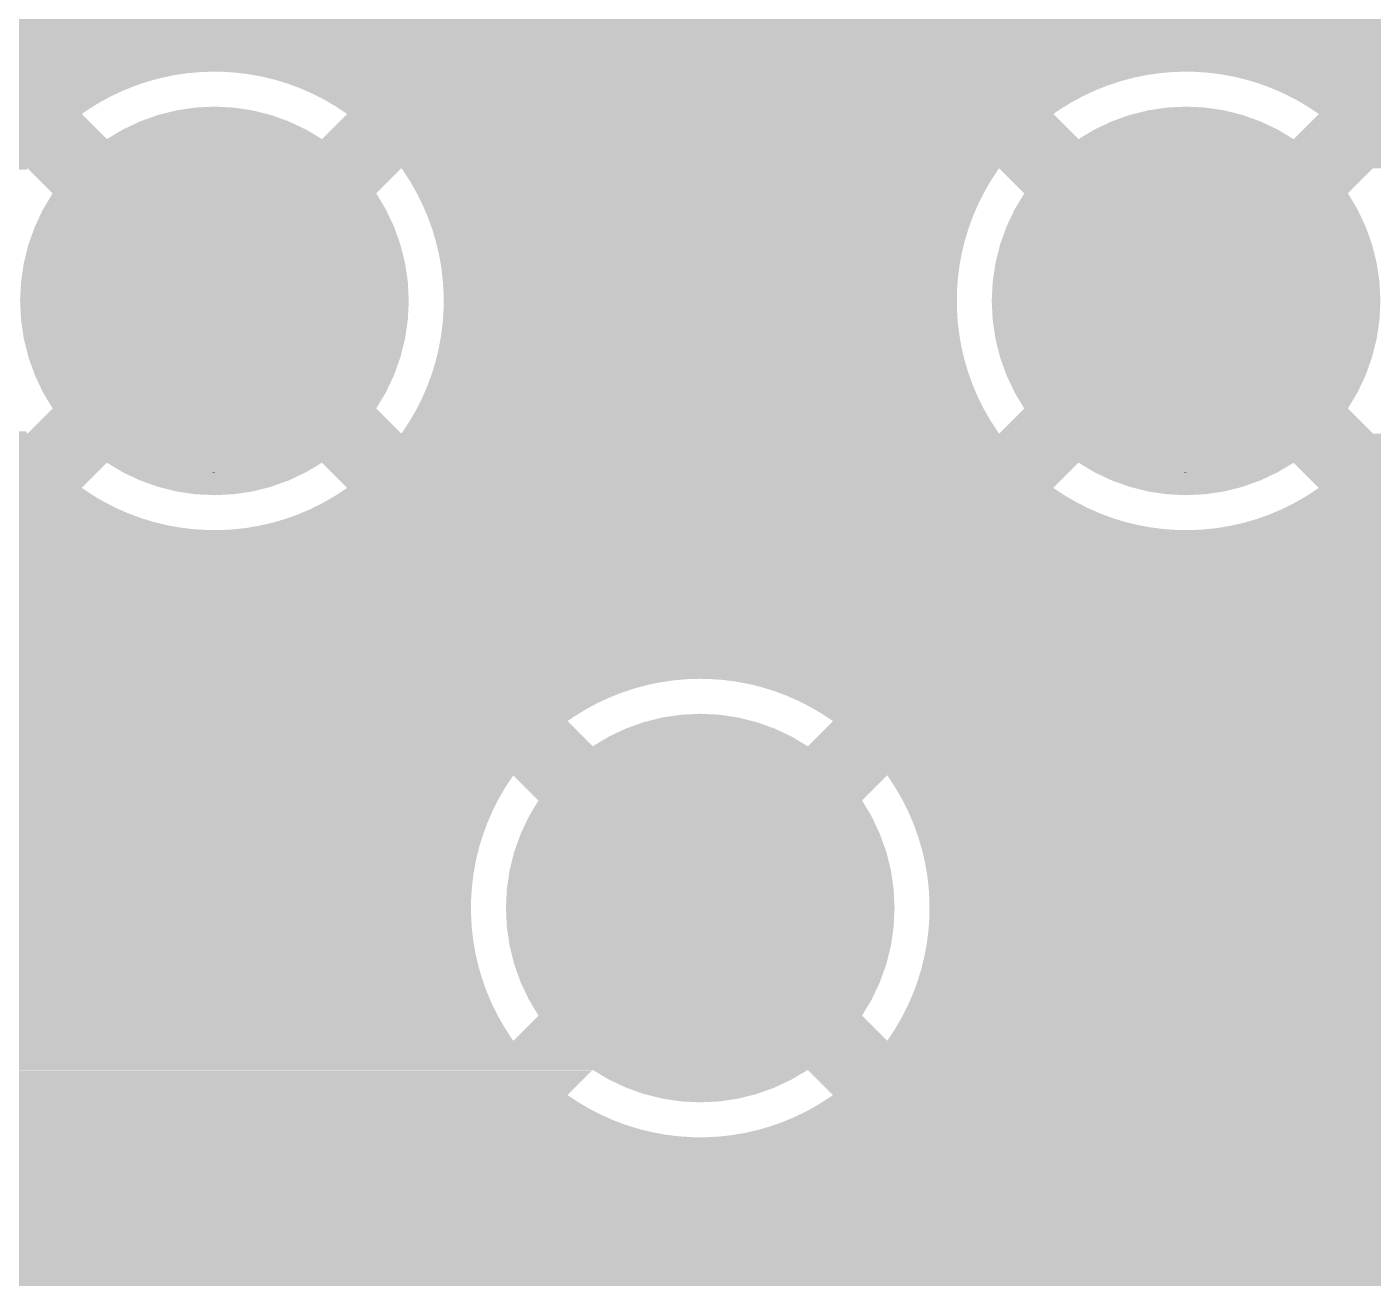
# Model space of a CAD drawing. Extents: x 295 to 953, y 10 to 290.
# Drawn here: x 609.03 to 614.84, y 231.36 to 236.79 of the extents above; entities that cross this region are included whole.
import ezdxf

# ---------------------------------------------------------------- set-up
doc = ezdxf.new("R2010")
doc.units = 0
doc.header["$LTSCALE"] = 5
doc.header["$MEASUREMENT"] = 0
doc.layers.get('0').update_dxf_attribs({"linetype": 'CONTINUOUS', "lineweight": 25})

msp = doc.modelspace()

# ---------------------------------------------------------------- linework, layer by layer
at = {"const_width": 0.8382}
for points in [[(609.4227, 235.6078, 1), (610.2609, 235.6078, 1)], [(613.6137, 235.6078, 1), (614.4519, 235.6078, 1)], [(611.5182, 232.9885, 1), (612.3564, 232.9885, 1)]]:
    msp.add_lwpolyline(points, format="xyb", close=True, dxfattribs=at)
for points in [[(519.7353, 236.5969), (519.7353, 237.7623), (630.273, 236.5969), (630.273, 237.7623)], [(519.7353, 236.5952), (519.7353, 236.5969), (609.7843, 236.5952), (609.8418, 236.5969)], [(519.7353, 236.5902), (519.7353, 236.5952), (609.7269, 236.5902), (609.7843, 236.5952)], [(519.7353, 236.5819), (519.7353, 236.5902), (609.67, 236.5819), (609.7269, 236.5902)], [(519.7353, 236.5702), (519.7353, 236.5819), (609.6136, 236.5702), (609.67, 236.5819)], [(519.7353, 236.5553), (519.7353, 236.5702), (609.558, 236.5553), (609.6136, 236.5702)], [(519.7353, 236.5372), (519.7353, 236.5553), (609.5033, 236.5372), (609.558, 236.5553)], [(609.8764, 236.5963), (609.8418, 236.5969), (614.012, 236.5963), (614.0328, 236.5969)], [(609.8931, 236.5952), (609.8764, 236.5963), (613.9753, 236.5952), (614.012, 236.5963)], [(609.9339, 236.5926), (609.8931, 236.5952), (613.9453, 236.5926), (613.9753, 236.5952)], [(609.9534, 236.5902), (609.9339, 236.5926), (613.9179, 236.5902), (613.9453, 236.5926)], [(609.9911, 236.5856), (609.9534, 236.5902), (613.8864, 236.5856), (613.9179, 236.5902)], [(610.0115, 236.5819), (609.9911, 236.5856), (613.861, 236.5819), (613.8864, 236.5856)], [(610.0477, 236.5752), (610.0115, 236.5819), (613.8289, 236.5752), (613.861, 236.5819)], [(610.0684, 236.5702), (610.0477, 236.5752), (613.8046, 236.5702), (613.8289, 236.5752)], [(610.1037, 236.5616), (610.0684, 236.5702), (613.7726, 236.5616), (613.8046, 236.5702)], [(610.1243, 236.5553), (610.1037, 236.5616), (613.749, 236.5553), (613.7726, 236.5616)], [(610.1587, 236.5448), (610.1243, 236.5553), (613.7172, 236.5448), (613.749, 236.5553)], [(614.0674, 236.5963), (614.0328, 236.5969), (630.273, 236.5963), (630.273, 236.5969)], [(614.1249, 236.5926), (614.0674, 236.5963), (630.273, 236.5926), (630.273, 236.5963)], [(614.1821, 236.5856), (614.1249, 236.5926), (630.273, 236.5856), (630.273, 236.5926)], [(614.2387, 236.5752), (614.1821, 236.5856), (630.273, 236.5752), (630.273, 236.5856)], [(614.2947, 236.5616), (614.2387, 236.5752), (630.273, 236.5616), (630.273, 236.5752)], [(614.3497, 236.5448), (614.2947, 236.5616), (630.273, 236.5448), (630.273, 236.5616)], [(519.7353, 236.5159), (519.7353, 236.5372), (609.4498, 236.5159), (609.5033, 236.5372)], [(519.7353, 236.4915), (519.7353, 236.5159), (609.3976, 236.4915), (609.4498, 236.5159)], [(610.1792, 236.5372), (610.1587, 236.5448), (613.6943, 236.5372), (613.7172, 236.5448)], [(610.2127, 236.5247), (610.1792, 236.5372), (613.6631, 236.5247), (613.6943, 236.5372)], [(610.2329, 236.5159), (610.2127, 236.5247), (613.6408, 236.5159), (613.6631, 236.5247)], [(610.2654, 236.5016), (610.2329, 236.5159), (613.6102, 236.5016), (613.6408, 236.5159)], [(610.2852, 236.4915), (610.2654, 236.5016), (613.5886, 236.4915), (613.6102, 236.5016)], [(614.4037, 236.5247), (614.3497, 236.5448), (630.273, 236.5247), (630.273, 236.5448)], [(614.4564, 236.5016), (614.4037, 236.5247), (630.273, 236.5016), (630.273, 236.5247)], [(614.5077, 236.4754), (614.4564, 236.5016), (630.273, 236.4754), (630.273, 236.5016)], [(519.7353, 236.4642), (519.7353, 236.4915), (609.3469, 236.4642), (609.3976, 236.4915)], [(519.7353, 236.4339), (519.7353, 236.4642), (609.298, 236.4339), (609.3469, 236.4642)], [(610.3167, 236.4754), (610.2852, 236.4915), (613.5588, 236.4754), (613.5886, 236.4915)], [(610.3359, 236.4642), (610.3167, 236.4754), (613.5379, 236.4642), (613.5588, 236.4754)], [(610.3664, 236.4463), (610.3359, 236.4642), (613.509, 236.4463), (613.5379, 236.4642)], [(610.3849, 236.4339), (610.3664, 236.4463), (613.489, 236.4339), (613.509, 236.4463)], [(614.5574, 236.4463), (614.5077, 236.4754), (630.273, 236.4463), (630.273, 236.4754)], [(614.6053, 236.4144), (614.5574, 236.4463), (630.273, 236.4144), (630.273, 236.4463)], [(519.7353, 236.4144), (519.7353, 236.4339), (609.2694, 236.4144), (609.298, 236.4339)], [(519.7353, 236.2362), (519.7353, 236.4144), (609.4476, 236.2362), (609.2694, 236.4144)], [(610.2361, 236.2362), (610.4143, 236.4144), (613.6386, 236.2362), (613.4604, 236.4144)], [(610.4142, 236.4144), (610.3849, 236.4339), (613.4604, 236.4144), (613.489, 236.4339)], [(614.4271, 236.2362), (614.6053, 236.4144), (630.273, 236.2362), (630.273, 236.4144)], [(609.63, 236.3184), (609.6447, 236.323), (610.0549, 236.3184), (610.0375, 236.323)], [(609.6447, 236.323), (609.6785, 236.3311), (610.0375, 236.323), (610.0067, 236.3311)], [(609.6785, 236.3311), (609.6932, 236.3346), (610.0067, 236.3311), (609.9885, 236.3346)], [(609.6932, 236.3346), (609.7281, 236.3405), (609.9885, 236.3346), (609.9578, 236.3405)], [(609.7281, 236.3405), (609.7424, 236.3429), (609.9578, 236.3405), (609.9382, 236.3429)], [(609.7424, 236.3429), (609.7791, 236.3467), (609.9382, 236.3429), (609.9083, 236.3467)], [(609.7791, 236.3467), (609.792, 236.348), (609.9083, 236.3467), (609.885, 236.348)], [(609.792, 236.348), (609.8362, 236.3495), (609.885, 236.348), (609.8585, 236.3495)], [(609.8362, 236.3495), (609.8418, 236.3496), (609.8585, 236.3495), (609.8418, 236.3496)], [(613.821, 236.3184), (613.8357, 236.323), (614.2459, 236.3184), (614.2285, 236.323)], [(613.8357, 236.323), (613.8695, 236.3311), (614.2285, 236.323), (614.1977, 236.3311)], [(613.8695, 236.3311), (613.8842, 236.3346), (614.1977, 236.3311), (614.1795, 236.3346)], [(613.8842, 236.3346), (613.9191, 236.3405), (614.1795, 236.3346), (614.1488, 236.3405)], [(613.9191, 236.3405), (613.9334, 236.3429), (614.1488, 236.3405), (614.1292, 236.3429)], [(613.9334, 236.3429), (613.9701, 236.3467), (614.1292, 236.3429), (614.0993, 236.3467)], [(613.9701, 236.3467), (613.983, 236.348), (614.0993, 236.3467), (614.076, 236.348)], [(613.983, 236.348), (614.0272, 236.3495), (614.076, 236.348), (614.0495, 236.3495)], [(614.0272, 236.3495), (614.0328, 236.3496), (614.0495, 236.3495), (614.0328, 236.3496)], [(609.4618, 236.2449), (609.4915, 236.2613), (610.2211, 236.2449), (610.193, 236.2613)], [(609.4915, 236.2613), (609.5055, 236.269), (610.193, 236.2613), (610.1774, 236.269)], [(609.5055, 236.269), (609.5363, 236.2834), (610.1774, 236.269), (610.1483, 236.2834)], [(609.5363, 236.2834), (609.5506, 236.2901), (610.1483, 236.2834), (610.1321, 236.2901)], [(609.5506, 236.2901), (609.5825, 236.3024), (610.1321, 236.2901), (610.1022, 236.3024)], [(609.5825, 236.3024), (609.5971, 236.3081), (610.1022, 236.3024), (610.0854, 236.3081)], [(609.5971, 236.3081), (609.63, 236.3184), (610.0854, 236.3081), (610.0549, 236.3184)], [(613.6528, 236.2449), (613.6825, 236.2613), (614.4121, 236.2449), (614.384, 236.2613)], [(613.6825, 236.2613), (613.6965, 236.269), (614.384, 236.2613), (614.3684, 236.269)], [(613.6965, 236.269), (613.7273, 236.2834), (614.3684, 236.269), (614.3393, 236.2834)], [(613.7273, 236.2834), (613.7416, 236.2901), (614.3393, 236.2834), (614.3231, 236.2901)], [(613.7416, 236.2901), (613.7735, 236.3024), (614.3231, 236.2901), (614.2932, 236.3024)], [(613.7735, 236.3024), (613.7881, 236.3081), (614.2932, 236.3024), (614.2764, 236.3081)], [(613.7881, 236.3081), (613.821, 236.3184), (614.2764, 236.3081), (614.2459, 236.3184)], [(519.7353, 236.1803), (519.7353, 236.2362), (630.273, 236.1803), (630.273, 236.2362)], [(609.4476, 236.2362), (609.4618, 236.2449), (610.2361, 236.2362), (610.2211, 236.2449)], [(613.6386, 236.2362), (613.6528, 236.2449), (614.4271, 236.2362), (614.4121, 236.2449)], [(519.7353, 236.1736), (519.7353, 236.1803), (609.0308, 236.1736), (609.0353, 236.1803)], [(609.2134, 236.0021), (609.0353, 236.1803), (610.4702, 236.0021), (610.6484, 236.1803)], [(610.6551, 236.1708), (610.6484, 236.1803), (613.2199, 236.1708), (613.2263, 236.1803)], [(610.68, 236.1324), (610.6551, 236.1708), (613.1943, 236.1324), (613.2199, 236.1708)], [(613.4044, 236.0021), (613.2263, 236.1803), (614.6612, 236.0021), (614.8394, 236.1803)], [(610.6865, 236.1225), (610.68, 236.1324), (613.1885, 236.1225), (613.1943, 236.1324)], [(610.7091, 236.0827), (610.6865, 236.1225), (613.1652, 236.0827), (613.1885, 236.1225)], [(610.715, 236.0725), (610.7091, 236.0827), (613.16, 236.0725), (613.1652, 236.0827)], [(610.7353, 236.0314), (610.715, 236.0725), (613.1391, 236.0314), (613.16, 236.0725)], [(610.7405, 236.0209), (610.7353, 236.0314), (613.1344, 236.0209), (613.1391, 236.0314)], [(609.1884, 235.959), (609.1968, 235.9735), (610.4949, 235.959), (610.4873, 235.9735)], [(609.1968, 235.9735), (609.2134, 236.002), (610.4873, 235.9735), (610.4702, 236.002)], [(609.2134, 236.002), (609.2134, 236.0021), (610.4702, 236.002), (610.4702, 236.0021)], [(610.7585, 235.9787), (610.7405, 236.0209), (613.1159, 235.9787), (613.1344, 236.0209)], [(610.7631, 235.9679), (610.7585, 235.9787), (613.1119, 235.9679), (613.1159, 235.9787)], [(613.3794, 235.959), (613.3878, 235.9735), (614.6859, 235.959), (614.6783, 235.9735)], [(613.3878, 235.9735), (613.4044, 236.002), (614.6783, 235.9735), (614.6612, 236.002)], [(613.4044, 236.002), (613.4044, 236.0021), (614.6612, 236.002), (614.6612, 236.0021)], [(609.1536, 235.8836), (609.1663, 235.9143), (610.5305, 235.8836), (610.517, 235.9143)], [(609.1663, 235.9143), (609.1737, 235.9293), (610.517, 235.9143), (610.5104, 235.9293)], [(609.1737, 235.9293), (609.1884, 235.959), (610.5104, 235.9293), (610.4949, 235.959)], [(610.7785, 235.9247), (610.7631, 235.9679), (613.0959, 235.9247), (613.1119, 235.9679)], [(610.7824, 235.9136), (610.7785, 235.9247), (613.0925, 235.9136), (613.0959, 235.9247)], [(610.7953, 235.8696), (610.7824, 235.9136), (613.079, 235.8696), (613.0925, 235.9136)], [(613.3446, 235.8836), (613.3573, 235.9143), (614.7215, 235.8836), (614.708, 235.9143)], [(613.3573, 235.9143), (613.3647, 235.9293), (614.708, 235.9143), (614.7014, 235.9293)], [(613.3647, 235.9293), (613.3794, 235.959), (614.7014, 235.9293), (614.6859, 235.959)], [(609.1366, 235.8367), (609.1472, 235.8682), (610.5474, 235.8367), (610.5361, 235.8682)], [(609.1472, 235.8682), (609.1536, 235.8836), (610.5361, 235.8682), (610.5305, 235.8836)], [(610.7986, 235.8584), (610.7953, 235.8696), (613.0763, 235.8584), (613.079, 235.8696)], [(610.809, 235.8137), (610.7986, 235.8584), (613.0654, 235.8137), (613.0763, 235.8584)], [(613.3276, 235.8367), (613.3382, 235.8682), (614.7384, 235.8367), (614.7271, 235.8682)], [(613.3382, 235.8682), (613.3446, 235.8836), (614.7271, 235.8682), (614.7215, 235.8836)], [(609.1228, 235.7888), (609.1313, 235.8209), (610.5612, 235.7888), (610.552, 235.8209)], [(609.1313, 235.8209), (609.1366, 235.8367), (610.552, 235.8209), (610.5474, 235.8367)], [(610.8116, 235.8023), (610.809, 235.8137), (613.0633, 235.8023), (613.0654, 235.8137)], [(610.8193, 235.7571), (610.8116, 235.8023), (613.0551, 235.7571), (613.0633, 235.8023)], [(613.3138, 235.7888), (613.3223, 235.8209), (614.7522, 235.7888), (614.743, 235.8209)], [(613.3223, 235.8209), (613.3276, 235.8367), (614.743, 235.8209), (614.7384, 235.8367)], [(609.1091, 235.7238), (609.1123, 235.7401), (610.5742, 235.7238), (610.5718, 235.7401)], [(609.1123, 235.7401), (609.1186, 235.7727), (610.5718, 235.7401), (610.5647, 235.7727)], [(609.1186, 235.7727), (609.1228, 235.7888), (610.5647, 235.7727), (610.5612, 235.7888)], [(610.8213, 235.7455), (610.8193, 235.7571), (613.0537, 235.7455), (613.0551, 235.7571)], [(610.8263, 235.6999), (610.8213, 235.7455), (613.0481, 235.6999), (613.0537, 235.7455)], [(613.3001, 235.7238), (613.3033, 235.7401), (614.7652, 235.7238), (614.7628, 235.7401)], [(613.3033, 235.7401), (613.3096, 235.7727), (614.7628, 235.7401), (614.7557, 235.7727)], [(613.3096, 235.7727), (613.3138, 235.7888), (614.7557, 235.7727), (614.7522, 235.7888)], [(609.103, 235.6743), (609.1051, 235.6907), (610.5803, 235.6743), (610.579, 235.6907)], [(609.1051, 235.6907), (609.1091, 235.7238), (610.579, 235.6907), (610.5742, 235.7238)], [(610.8276, 235.6883), (610.8263, 235.6999), (613.0473, 235.6883), (613.0481, 235.6999)], [(610.83, 235.6424), (610.8276, 235.6883), (613.0444, 235.6424), (613.0473, 235.6883)], [(613.294, 235.6743), (613.2961, 235.6907), (614.7713, 235.6743), (614.77, 235.6907)], [(613.2961, 235.6907), (613.3001, 235.7238), (614.77, 235.6907), (614.7652, 235.7238)], [(609.1002, 235.6245), (609.1011, 235.641), (610.5831, 235.6245), (610.5829, 235.641)], [(609.1006, 235.5912), (609.1002, 235.6245), (610.5835, 235.5912), (610.5831, 235.6245)], [(609.1011, 235.641), (609.103, 235.6743), (610.5829, 235.641), (610.5803, 235.6743)], [(610.8306, 235.6308), (610.83, 235.6424), (613.0443, 235.6308), (613.0444, 235.6424)], [(610.8304, 235.5849), (610.8306, 235.6308), (613.044, 235.5849), (613.0443, 235.6308)], [(613.2912, 235.6245), (613.2921, 235.641), (614.7741, 235.6245), (614.7739, 235.641)], [(613.2916, 235.5912), (613.2912, 235.6245), (614.7745, 235.5912), (614.7741, 235.6245)], [(613.2921, 235.641), (613.294, 235.6743), (614.7739, 235.641), (614.7713, 235.6743)], [(609.1008, 235.5746), (609.1006, 235.5912), (610.5825, 235.5746), (610.5835, 235.5912)], [(609.1034, 235.5414), (609.1008, 235.5746), (610.5807, 235.5414), (610.5825, 235.5746)], [(610.8274, 235.5274), (610.8303, 235.5732), (613.047, 235.5274), (613.0446, 235.5732)], [(610.8303, 235.5732), (610.8304, 235.5849), (613.0446, 235.5732), (613.044, 235.5849)], [(613.2918, 235.5746), (613.2916, 235.5912), (614.7735, 235.5746), (614.7745, 235.5912)], [(613.2944, 235.5414), (613.2918, 235.5746), (614.7717, 235.5414), (614.7735, 235.5746)], [(609.1047, 235.5249), (609.1034, 235.5414), (610.5786, 235.5249), (610.5807, 235.5414)], [(609.1095, 235.4919), (609.1047, 235.5249), (610.5745, 235.4919), (610.5786, 235.5249)], [(610.821, 235.4701), (610.8266, 235.5158), (613.0534, 235.4701), (613.0483, 235.5158)], [(610.8266, 235.5158), (610.8274, 235.5274), (613.0483, 235.5158), (613.047, 235.5274)], [(613.2957, 235.5249), (613.2944, 235.5414), (614.7696, 235.5249), (614.7717, 235.5414)], [(613.3005, 235.4919), (613.2957, 235.5249), (614.7655, 235.4919), (614.7696, 235.5249)], [(609.1119, 235.4756), (609.1095, 235.4919), (610.5714, 235.4756), (610.5745, 235.4919)], [(609.119, 235.4429), (609.1119, 235.4756), (610.5651, 235.4429), (610.5714, 235.4756)], [(610.8113, 235.4134), (610.8196, 235.4586), (613.0631, 235.4134), (613.0554, 235.4586)], [(610.8196, 235.4586), (610.821, 235.4701), (613.0554, 235.4586), (613.0534, 235.4701)], [(613.3029, 235.4756), (613.3005, 235.4919), (614.7624, 235.4756), (614.7655, 235.4919)], [(613.31, 235.4429), (613.3029, 235.4756), (614.7561, 235.4429), (614.7624, 235.4756)], [(609.1224, 235.4268), (609.119, 235.4429), (610.5608, 235.4268), (610.5651, 235.4429)], [(609.1317, 235.3947), (609.1224, 235.4268), (610.5524, 235.3947), (610.5608, 235.4268)], [(609.1362, 235.3789), (609.1317, 235.3947), (610.547, 235.3789), (610.5524, 235.3947)], [(610.7984, 235.3573), (610.8092, 235.402), (613.076, 235.3573), (613.0657, 235.402)], [(610.8092, 235.402), (610.8113, 235.4134), (613.0657, 235.402), (613.0631, 235.4134)], [(613.3134, 235.4268), (613.31, 235.4429), (614.7518, 235.4268), (614.7561, 235.4429)], [(613.3227, 235.3947), (613.3134, 235.4268), (614.7434, 235.3947), (614.7518, 235.4268)], [(613.3272, 235.3789), (613.3227, 235.3947), (614.738, 235.3789), (614.7434, 235.3947)], [(609.1476, 235.3475), (609.1362, 235.3789), (610.5364, 235.3475), (610.547, 235.3789)], [(609.1532, 235.332), (609.1476, 235.3475), (610.5301, 235.332), (610.5364, 235.3475)], [(609.1667, 235.3014), (609.1532, 235.332), (610.5174, 235.3014), (610.5301, 235.332)], [(610.7822, 235.302), (610.7956, 235.346), (613.0922, 235.302), (613.0793, 235.346)], [(610.7956, 235.346), (610.7984, 235.3573), (613.0793, 235.346), (613.076, 235.3573)], [(613.3386, 235.3475), (613.3272, 235.3789), (614.7274, 235.3475), (614.738, 235.3789)], [(613.3442, 235.332), (613.3386, 235.3475), (614.7211, 235.332), (614.7274, 235.3475)], [(613.3577, 235.3014), (613.3442, 235.332), (614.7084, 235.3014), (614.7211, 235.332)], [(609.1733, 235.2864), (609.1667, 235.3014), (610.51, 235.2864), (610.5174, 235.3014)], [(609.1888, 235.2567), (609.1733, 235.2864), (610.4953, 235.2567), (610.51, 235.2864)], [(610.7628, 235.2478), (610.7788, 235.291), (613.1116, 235.2478), (613.0962, 235.291)], [(610.7788, 235.291), (610.7822, 235.302), (613.0962, 235.291), (613.0922, 235.302)], [(613.3643, 235.2864), (613.3577, 235.3014), (614.701, 235.2864), (614.7084, 235.3014)], [(613.3798, 235.2567), (613.3643, 235.2864), (614.6863, 235.2567), (614.701, 235.2864)], [(609.1964, 235.2422), (609.1888, 235.2567), (610.4869, 235.2422), (610.4953, 235.2567)], [(609.2134, 235.2136), (609.1964, 235.2422), (610.4702, 235.2136), (610.4869, 235.2422)], [(610.7402, 235.1948), (610.7588, 235.237), (613.1341, 235.1948), (613.1162, 235.237)], [(610.7588, 235.237), (610.7628, 235.2478), (613.1162, 235.237), (613.1116, 235.2478)], [(613.3874, 235.2422), (613.3798, 235.2567), (614.6779, 235.2422), (614.6863, 235.2567)], [(613.4044, 235.2136), (613.3874, 235.2422), (614.6612, 235.2136), (614.6779, 235.2422)], [(609.0353, 235.0354), (609.2134, 235.2135), (610.6484, 235.0354), (610.4703, 235.2135)], [(609.2134, 235.2135), (609.2135, 235.2136), (610.4702, 235.2135), (610.4702, 235.2136)], [(609.2134, 235.2135), (609.2134, 235.2135), (610.4703, 235.2135), (610.4702, 235.2135)], [(610.7147, 235.1432), (610.7356, 235.1843), (613.1597, 235.1432), (613.1394, 235.1843)], [(610.7356, 235.1843), (610.7402, 235.1948), (613.1394, 235.1843), (613.1341, 235.1948)], [(613.2263, 235.0354), (613.4044, 235.2135), (614.8394, 235.0354), (614.6613, 235.2135)], [(613.4044, 235.2135), (613.4045, 235.2136), (614.6612, 235.2135), (614.6612, 235.2136)], [(613.4044, 235.2135), (613.4044, 235.2135), (614.6613, 235.2135), (614.6612, 235.2135)], [(610.6861, 235.0932), (610.7094, 235.133), (613.1882, 235.0932), (613.1655, 235.133)], [(610.7094, 235.133), (610.7147, 235.1432), (613.1655, 235.133), (613.1597, 235.1432)], [(603.8094, 235.0354), (603.8044, 235.0449), (609.0353, 235.0354), (609.0286, 235.0449)], [(610.6484, 235.0354), (610.6548, 235.0449), (613.2263, 235.0354), (613.2196, 235.0449)], [(610.6548, 235.0449), (610.6803, 235.0833), (613.2196, 235.0449), (613.1946, 235.0833)], [(610.6803, 235.0833), (610.6861, 235.0932), (613.1946, 235.0833), (613.1882, 235.0932)], [(603.8384, 234.9795), (603.8094, 235.0354), (630.273, 234.9795), (630.273, 235.0354)], [(603.8788, 234.9017), (603.8384, 234.9795), (609.3699, 234.9017), (609.4476, 234.9795)], [(609.4625, 234.9708), (609.4476, 234.9795), (610.2219, 234.9708), (610.2361, 234.9795)], [(609.4907, 234.9544), (609.4625, 234.9708), (610.1922, 234.9544), (610.2219, 234.9708)], [(609.5063, 234.9467), (609.4907, 234.9544), (610.1782, 234.9467), (610.1922, 234.9544)], [(609.5354, 234.9323), (609.5063, 234.9467), (610.1474, 234.9323), (610.1782, 234.9467)], [(609.5516, 234.9256), (609.5354, 234.9323), (610.133, 234.9256), (610.1474, 234.9323)], [(609.5815, 234.9132), (609.5516, 234.9256), (610.1012, 234.9132), (610.133, 234.9256)], [(610.4143, 234.8013), (610.2361, 234.9795), (613.4604, 234.8013), (613.6386, 234.9795)], [(613.6535, 234.9708), (613.6386, 234.9795), (614.4129, 234.9708), (614.4271, 234.9795)], [(613.6817, 234.9544), (613.6535, 234.9708), (614.3832, 234.9544), (614.4129, 234.9708)], [(613.6973, 234.9467), (613.6817, 234.9544), (614.3692, 234.9467), (614.3832, 234.9544)], [(613.7264, 234.9323), (613.6973, 234.9467), (614.3384, 234.9323), (614.3692, 234.9467)], [(613.7426, 234.9256), (613.7264, 234.9323), (614.324, 234.9256), (614.3384, 234.9323)], [(613.7725, 234.9132), (613.7426, 234.9256), (614.2922, 234.9132), (614.324, 234.9256)], [(614.6053, 234.8012), (614.4271, 234.9795), (630.273, 234.8012), (630.273, 234.9795)], [(603.9085, 234.8013), (603.8788, 234.9017), (609.2694, 234.8013), (609.3699, 234.9017)], [(609.5983, 234.9076), (609.5815, 234.9132), (610.0865, 234.9076), (610.1012, 234.9132)], [(609.6287, 234.8973), (609.5983, 234.9076), (610.0537, 234.8973), (610.0865, 234.9076)], [(609.6462, 234.8927), (609.6287, 234.8973), (610.0389, 234.8927), (610.0537, 234.8973)], [(609.6769, 234.8846), (609.6462, 234.8927), (610.0051, 234.8846), (610.0389, 234.8927)], [(609.6952, 234.8811), (609.6769, 234.8846), (609.9905, 234.8811), (610.0051, 234.8846)], [(609.7259, 234.8751), (609.6952, 234.8811), (609.9556, 234.8751), (609.9905, 234.8811)], [(609.7454, 234.8727), (609.7259, 234.8751), (609.9413, 234.8727), (609.9556, 234.8751)], [(609.7754, 234.869), (609.7454, 234.8727), (609.9046, 234.869), (609.9413, 234.8727)], [(609.7987, 234.8677), (609.7754, 234.869), (609.8917, 234.8677), (609.9046, 234.869)], [(609.8252, 234.8662), (609.7987, 234.8677), (609.8475, 234.8662), (609.8917, 234.8677)], [(613.7893, 234.9076), (613.7725, 234.9132), (614.2775, 234.9076), (614.2922, 234.9132)], [(613.8197, 234.8973), (613.7893, 234.9076), (614.2447, 234.8973), (614.2775, 234.9076)], [(613.8372, 234.8927), (613.8197, 234.8973), (614.2299, 234.8927), (614.2447, 234.8973)], [(613.8679, 234.8846), (613.8372, 234.8927), (614.1961, 234.8846), (614.2299, 234.8927)], [(613.8862, 234.8811), (613.8679, 234.8846), (614.1815, 234.8811), (614.1961, 234.8846)], [(613.9169, 234.8751), (613.8862, 234.8811), (614.1466, 234.8751), (614.1815, 234.8811)], [(613.9364, 234.8727), (613.9169, 234.8751), (614.1323, 234.8727), (614.1466, 234.8751)], [(613.9664, 234.869), (613.9364, 234.8727), (614.0956, 234.869), (614.1323, 234.8727)], [(613.9897, 234.8677), (613.9664, 234.869), (614.0827, 234.8677), (614.0956, 234.869)], [(614.0162, 234.8662), (613.9897, 234.8677), (614.0385, 234.8662), (614.0827, 234.8677)], [(609.8418, 234.866), (609.8252, 234.8662), (609.8418, 234.866), (609.8475, 234.8662)], [(614.0328, 234.866), (614.0162, 234.8662), (614.0328, 234.866), (614.0385, 234.8662)], [(603.918, 234.7693), (603.9085, 234.8013), (609.3173, 234.7693), (609.2694, 234.8013)], [(603.9266, 234.7402), (603.918, 234.7693), (609.367, 234.7402), (609.3173, 234.7693)], [(610.3162, 234.7402), (610.3565, 234.7632), (613.558, 234.7402), (613.5187, 234.7632)], [(610.3565, 234.7632), (610.3659, 234.7693), (613.5187, 234.7632), (613.5083, 234.7693)], [(610.3659, 234.7693), (610.4048, 234.7946), (613.5083, 234.7693), (613.4704, 234.7946)], [(610.4048, 234.7946), (610.4143, 234.8012), (613.4704, 234.7946), (613.4604, 234.8012)], [(610.4143, 234.8012), (610.4143, 234.8013), (613.4604, 234.8012), (613.4604, 234.8013)], [(614.4975, 234.7347), (614.5475, 234.7632), (630.273, 234.7347), (630.273, 234.7632)], [(614.5475, 234.7632), (614.5958, 234.7946), (630.273, 234.7632), (630.273, 234.7946)], [(614.5958, 234.7946), (614.6053, 234.8012), (630.273, 234.7946), (630.273, 234.8012)], [(603.9284, 234.7341), (603.9266, 234.7402), (609.379, 234.7341), (609.367, 234.7402)], [(603.9303, 234.7141), (603.9284, 234.7341), (609.4183, 234.7141), (609.379, 234.7341)], [(603.9325, 234.6909), (603.9303, 234.7141), (609.471, 234.6909), (609.4183, 234.7141)], [(610.212, 234.6909), (610.2549, 234.7091), (613.662, 234.6909), (613.6205, 234.7091)], [(610.2549, 234.7091), (610.2648, 234.7141), (613.6205, 234.7091), (613.6093, 234.7141)], [(610.2648, 234.7141), (610.3065, 234.7347), (613.6093, 234.7141), (613.5688, 234.7347)], [(610.3065, 234.7347), (610.3162, 234.7402), (613.5688, 234.7347), (613.558, 234.7402)], [(614.3929, 234.6866), (614.4459, 234.7091), (630.273, 234.6866), (630.273, 234.7091)], [(614.4459, 234.7091), (614.4975, 234.7347), (630.273, 234.7091), (630.273, 234.7347)], [(603.9345, 234.6709), (603.9325, 234.6909), (609.525, 234.6709), (609.471, 234.6909)], [(603.9361, 234.654), (603.9345, 234.6709), (609.58, 234.654), (609.525, 234.6709)], [(603.9374, 234.6404), (603.9361, 234.654), (609.636, 234.6404), (609.58, 234.654)], [(603.9384, 234.6301), (603.9374, 234.6404), (609.6926, 234.6301), (609.636, 234.6404)], [(609.9894, 234.6301), (610.0363, 234.6381), (613.8836, 234.6301), (613.8399, 234.6381)], [(610.0363, 234.6381), (610.0465, 234.6404), (613.8399, 234.6381), (613.827, 234.6404)], [(610.0465, 234.6404), (610.0924, 234.651), (613.827, 234.6404), (613.7834, 234.651)], [(610.0924, 234.651), (610.1027, 234.654), (613.7834, 234.651), (613.771, 234.654)], [(610.1027, 234.654), (610.1476, 234.6672), (613.771, 234.654), (613.728, 234.6672)], [(610.1476, 234.6672), (610.1579, 234.6709), (613.728, 234.6672), (613.716, 234.6709)], [(610.1579, 234.6709), (610.2019, 234.6866), (613.716, 234.6709), (613.6736, 234.6866)], [(610.2019, 234.6866), (610.212, 234.6909), (613.6736, 234.6866), (613.662, 234.6909)], [(614.1705, 234.6284), (614.2273, 234.6381), (630.273, 234.6284), (630.273, 234.6381)], [(614.2273, 234.6381), (614.2834, 234.651), (630.273, 234.6381), (630.273, 234.651)], [(614.2834, 234.651), (614.3386, 234.6672), (630.273, 234.651), (630.273, 234.6672)], [(614.3386, 234.6672), (614.3929, 234.6866), (630.273, 234.6672), (630.273, 234.6866)], [(603.939, 234.6231), (603.9384, 234.6301), (609.7498, 234.6231), (609.6926, 234.6301)], [(603.9394, 234.6194), (603.939, 234.6231), (609.8072, 234.6194), (609.7498, 234.6231)], [(603.9394, 234.619), (603.9394, 234.6194), (609.8648, 234.619), (609.8072, 234.6194)], [(603.9451, 234.5601), (603.9394, 234.619), (630.273, 234.5601), (630.273, 234.619)], [(609.8648, 234.619), (609.8712, 234.6194), (614.0558, 234.619), (613.9982, 234.6194)], [(609.8712, 234.6194), (609.9223, 234.622), (613.9982, 234.6194), (613.9566, 234.622)], [(609.9223, 234.622), (609.9315, 234.6231), (613.9566, 234.622), (613.9408, 234.6231)], [(609.9315, 234.6231), (609.9795, 234.6284), (613.9408, 234.6231), (613.8974, 234.6284)], [(609.9795, 234.6284), (609.9894, 234.6301), (613.8974, 234.6284), (613.8836, 234.6301)], [(614.0558, 234.619), (614.1133, 234.622), (630.273, 234.619), (630.273, 234.622)], [(614.1133, 234.622), (614.1705, 234.6284), (630.273, 234.622), (630.273, 234.6284)], [(603.9212, 234.3524), (603.9445, 234.5257), (630.273, 234.3524), (630.273, 234.5257)], [(603.9445, 234.5257), (603.9451, 234.5601), (630.273, 234.5257), (630.273, 234.5601)], [(603.8653, 234.1867), (603.9212, 234.3524), (630.273, 234.1867), (630.273, 234.3524)], [(603.779, 234.0347), (603.8653, 234.1867), (630.273, 234.0347), (630.273, 234.1867)], [(603.7299, 233.9775), (603.779, 234.0347), (630.273, 233.9775), (630.273, 234.0347)], [(603.6943, 233.9359), (603.7071, 233.9508), (611.6535, 233.9359), (611.7091, 233.9508)], [(603.7071, 233.9508), (603.717, 233.9625), (611.7091, 233.9508), (611.7655, 233.9625)], [(603.717, 233.9625), (603.7242, 233.9708), (611.7655, 233.9625), (611.8224, 233.9708)], [(603.7242, 233.9708), (603.7285, 233.9759), (611.8224, 233.9708), (611.8798, 233.9759)], [(603.7285, 233.9759), (603.7299, 233.9775), (611.8798, 233.9759), (611.9373, 233.9775)], [(611.9719, 233.9769), (611.9373, 233.9775), (630.273, 233.9769), (630.273, 233.9775)], [(612.0294, 233.9732), (611.9719, 233.9769), (630.273, 233.9732), (630.273, 233.9769)], [(612.0866, 233.9662), (612.0294, 233.9732), (630.273, 233.9662), (630.273, 233.9732)], [(612.1432, 233.9559), (612.0866, 233.9662), (630.273, 233.9559), (630.273, 233.9662)], [(612.1992, 233.9423), (612.1432, 233.9559), (630.273, 233.9423), (630.273, 233.9559)], [(612.2542, 233.9254), (612.1992, 233.9423), (630.273, 233.9254), (630.273, 233.9423)], [(603.6276, 233.8722), (603.6583, 233.8965), (611.4931, 233.8722), (611.5453, 233.8965)], [(603.6583, 233.8965), (603.6652, 233.902), (611.5453, 233.8965), (611.559, 233.902)], [(603.6652, 233.902), (603.6788, 233.9178), (611.559, 233.902), (611.5988, 233.9178)], [(603.6788, 233.9178), (603.6943, 233.9359), (611.5988, 233.9178), (611.6535, 233.9359)], [(612.3082, 233.9054), (612.2542, 233.9254), (630.273, 233.9054), (630.273, 233.9254)], [(612.3609, 233.8822), (612.3082, 233.9054), (630.273, 233.8822), (630.273, 233.9054)], [(612.4122, 233.8561), (612.3609, 233.8822), (630.273, 233.8561), (630.273, 233.8822)], [(603.555, 233.8146), (603.5932, 233.8448), (611.3935, 233.8146), (611.4424, 233.8448)], [(603.5932, 233.8448), (603.6276, 233.8722), (611.4424, 233.8448), (611.4931, 233.8722)], [(612.4619, 233.827), (612.4122, 233.8561), (630.273, 233.827), (630.273, 233.8561)], [(612.5098, 233.795), (612.4619, 233.827), (630.273, 233.795), (630.273, 233.827)], [(603.3731, 233.7127), (603.5283, 233.7933), (611.4472, 233.7127), (611.3666, 233.7933)], [(603.5283, 233.7933), (603.5304, 233.795), (611.3666, 233.7933), (611.3649, 233.795)], [(603.5304, 233.795), (603.555, 233.8146), (611.3649, 233.795), (611.3935, 233.8146)], [(612.3316, 233.6168), (612.5098, 233.795), (630.273, 233.6168), (630.273, 233.795)], [(603.2055, 233.6632), (603.3731, 233.7127), (611.4967, 233.6632), (611.4472, 233.7127)], [(611.7402, 233.7036), (611.774, 233.7117), (612.133, 233.7036), (612.1022, 233.7117)], [(611.774, 233.7117), (611.7887, 233.7152), (612.1022, 233.7117), (612.084, 233.7152)], [(611.7887, 233.7152), (611.8236, 233.7211), (612.084, 233.7152), (612.0533, 233.7211)], [(611.8236, 233.7211), (611.8379, 233.7236), (612.0533, 233.7211), (612.0337, 233.7236)], [(611.8379, 233.7236), (611.8746, 233.7273), (612.0337, 233.7236), (612.0038, 233.7273)], [(611.8746, 233.7273), (611.8875, 233.7286), (612.0038, 233.7273), (611.9805, 233.7286)], [(611.8875, 233.7286), (611.9317, 233.7301), (611.9805, 233.7286), (611.954, 233.7301)], [(611.9317, 233.7301), (611.9373, 233.7303), (611.954, 233.7301), (611.9373, 233.7303)], [(603.0315, 233.6464), (603.2055, 233.6632), (611.5135, 233.6464), (611.4967, 233.6632)], [(611.587, 233.6419), (611.601, 233.6496), (612.2885, 233.6419), (612.2729, 233.6496)], [(611.601, 233.6496), (611.6318, 233.664), (612.2729, 233.6496), (612.2438, 233.664)], [(611.6318, 233.664), (611.6461, 233.6707), (612.2438, 233.664), (612.2276, 233.6707)], [(611.6461, 233.6707), (611.678, 233.6831), (612.2276, 233.6707), (612.1977, 233.6831)], [(611.678, 233.6831), (611.6926, 233.6887), (612.1977, 233.6831), (612.1809, 233.6887)], [(611.6926, 233.6887), (611.7255, 233.699), (612.1809, 233.6887), (612.1504, 233.699)], [(611.7255, 233.699), (611.7402, 233.7036), (612.1504, 233.699), (612.133, 233.7036)], [(507.5731, 233.6318), (507.5731, 233.6464), (611.5281, 233.6318), (611.5135, 233.6464)], [(529.4699, 233.6289), (529.404, 233.6318), (611.531, 233.6289), (611.5281, 233.6318)], [(529.5311, 233.6168), (529.4699, 233.6289), (611.5431, 233.6168), (611.531, 233.6289)], [(529.625, 233.5984), (529.5311, 233.6168), (630.273, 233.5984), (630.273, 233.6168)], [(529.7122, 233.5609), (529.625, 233.5984), (630.273, 233.5609), (630.273, 233.5984)], [(611.5431, 233.6168), (611.5573, 233.6255), (612.3316, 233.6168), (612.3166, 233.6255)], [(611.5573, 233.6255), (611.587, 233.6419), (612.3166, 233.6255), (612.2885, 233.6419)], [(529.7703, 233.5359), (529.7122, 233.5609), (611.1141, 233.5359), (611.1308, 233.5609)], [(529.8026, 233.513), (529.7703, 233.5359), (611.0988, 233.513), (611.1141, 233.5359)], [(611.3089, 233.3828), (611.1308, 233.5609), (612.5657, 233.3828), (612.7439, 233.5609)], [(612.7506, 233.5514), (612.7439, 233.5609), (630.273, 233.5514), (630.273, 233.5609)], [(612.782, 233.5031), (612.7506, 233.5514), (630.273, 233.5031), (630.273, 233.5514)], [(529.8725, 233.4633), (529.8026, 233.513), (611.0697, 233.4633), (611.0988, 233.513)], [(612.8105, 233.4531), (612.782, 233.5031), (630.273, 233.4531), (630.273, 233.5031)], [(529.8993, 233.4443), (529.8725, 233.4633), (611.06, 233.4443), (611.0697, 233.4633)], [(529.9288, 233.412), (529.8993, 233.4443), (611.0436, 233.412), (611.06, 233.4443)], [(612.836, 233.4015), (612.8105, 233.4531), (630.273, 233.4015), (630.273, 233.4531)], [(529.9771, 233.3593), (529.9288, 233.412), (611.0204, 233.3593), (611.0436, 233.412)], [(530.0061, 233.3277), (529.9771, 233.3593), (611.0087, 233.3277), (611.0204, 233.3593)], [(611.2923, 233.3541), (611.3089, 233.3827), (612.5828, 233.3541), (612.5657, 233.3827)], [(611.3089, 233.3827), (611.3089, 233.3828), (612.5657, 233.3827), (612.5657, 233.3828)], [(612.8586, 233.3485), (612.836, 233.4015), (630.273, 233.3485), (630.273, 233.4015)], [(530.0191, 233.3053), (530.0061, 233.3277), (611.0004, 233.3053), (611.0087, 233.3277)], [(530.0514, 233.2503), (530.0191, 233.3053), (610.9835, 233.2503), (611.0004, 233.3053)], [(611.2618, 233.2949), (611.2692, 233.3099), (612.6125, 233.2949), (612.6059, 233.3099)], [(611.2692, 233.3099), (611.2839, 233.3396), (612.6059, 233.3099), (612.5904, 233.3396)], [(611.2839, 233.3396), (611.2923, 233.3541), (612.5904, 233.3396), (612.5828, 233.3541)], [(612.8779, 233.2943), (612.8586, 233.3485), (630.273, 233.2943), (630.273, 233.3485)], [(530.0841, 233.1943), (530.0514, 233.2503), (610.9699, 233.1943), (610.9835, 233.2503)], [(611.2321, 233.2174), (611.2427, 233.2488), (612.6429, 233.2174), (612.6316, 233.2488)], [(611.2427, 233.2488), (611.2491, 233.2643), (612.6316, 233.2488), (612.626, 233.2643)], [(611.2491, 233.2643), (611.2618, 233.2949), (612.626, 233.2643), (612.6125, 233.2949)], [(612.8941, 233.239), (612.8779, 233.2943), (630.273, 233.239), (630.273, 233.2943)], [(530.0859, 233.1912), (530.0841, 233.1943), (610.9694, 233.1912), (610.9699, 233.1943)], [(530.1035, 233.1377), (530.0859, 233.1912), (610.9596, 233.1377), (610.9694, 233.1912)], [(611.2183, 233.1694), (611.2268, 233.2016), (612.6567, 233.1694), (612.6475, 233.2016)], [(611.2268, 233.2016), (611.2321, 233.2174), (612.6475, 233.2016), (612.6429, 233.2174)], [(612.9071, 233.1829), (612.8941, 233.239), (630.273, 233.1829), (630.273, 233.239)], [(530.1223, 233.0805), (530.1035, 233.1377), (610.9526, 233.0805), (610.9596, 233.1377)], [(611.2078, 233.1207), (611.2141, 233.1534), (612.6673, 233.1207), (612.6602, 233.1534)], [(611.2141, 233.1534), (611.2183, 233.1694), (612.6602, 233.1534), (612.6567, 233.1694)], [(612.9168, 233.1262), (612.9071, 233.1829), (630.273, 233.1262), (630.273, 233.1829)], [(612.9231, 233.0689), (612.9168, 233.1262), (630.273, 233.0689), (630.273, 233.1262)], [(530.1353, 233.0409), (530.1223, 233.0805), (610.95, 233.0409), (610.9526, 233.0805)], [(611.1985, 233.0549), (611.2006, 233.0714), (612.6758, 233.0549), (612.6745, 233.0714)], [(611.2006, 233.0714), (611.2046, 233.1044), (612.6745, 233.0714), (612.6697, 233.1044)], [(611.2046, 233.1044), (611.2078, 233.1207), (612.6697, 233.1044), (612.6673, 233.1207)], [(612.9261, 233.0114), (612.9231, 233.0689), (630.273, 233.0114), (630.273, 233.0689)], [(530.1373, 233.0231), (530.1353, 233.0409), (610.9489, 233.0231), (610.95, 233.0409)], [(530.1434, 232.9655), (530.1373, 233.0231), (610.9485, 232.9655), (610.9489, 233.0231)], [(611.1957, 233.0051), (611.1966, 233.0217), (612.6786, 233.0051), (612.6784, 233.0217)], [(611.1966, 233.0217), (611.1985, 233.0549), (612.6784, 233.0217), (612.6758, 233.0549)], [(612.9258, 232.9539), (612.9261, 233.0114), (630.273, 232.9539), (630.273, 233.0114)], [(530.1495, 232.908), (530.1434, 232.9655), (610.9515, 232.908), (610.9485, 232.9655)], [(611.1961, 232.9718), (611.1957, 233.0051), (612.679, 232.9718), (612.6786, 233.0051)], [(611.1963, 232.9553), (611.1961, 232.9718), (612.678, 232.9553), (612.679, 232.9718)], [(611.1989, 232.922), (611.1963, 232.9553), (612.6762, 232.922), (612.678, 232.9553)], [(612.9221, 232.8964), (612.9258, 232.9539), (630.273, 232.8964), (630.273, 232.9539)], [(530.1521, 232.8837), (530.1495, 232.908), (610.9542, 232.8837), (610.9515, 232.908)], [(611.2002, 232.9056), (611.1989, 232.922), (612.6741, 232.9056), (612.6762, 232.922)], [(611.205, 232.8725), (611.2002, 232.9056), (612.67, 232.8725), (612.6741, 232.9056)], [(612.9151, 232.8392), (612.9221, 232.8964), (630.273, 232.8392), (630.273, 232.8964)], [(530.1492, 232.8178), (530.1506, 232.8508), (610.9635, 232.8178), (610.9579, 232.8508)], [(530.1506, 232.8508), (530.1521, 232.8837), (610.9579, 232.8508), (610.9542, 232.8837)], [(611.2074, 232.8562), (611.205, 232.8725), (612.6669, 232.8562), (612.67, 232.8725)], [(611.2145, 232.8236), (611.2074, 232.8562), (612.6606, 232.8236), (612.6669, 232.8562)], [(612.9047, 232.7826), (612.9151, 232.8392), (630.273, 232.7826), (630.273, 232.8392)], [(530.1335, 232.7379), (530.1445, 232.794), (610.9805, 232.7379), (610.9676, 232.794)], [(530.1445, 232.794), (530.1492, 232.8178), (610.9676, 232.794), (610.9635, 232.8178)], [(611.2179, 232.8075), (611.2145, 232.8236), (612.6563, 232.8075), (612.6606, 232.8236)], [(611.2272, 232.7754), (611.2179, 232.8075), (612.6479, 232.7754), (612.6563, 232.8075)], [(612.8911, 232.7266), (612.9047, 232.7826), (630.273, 232.7266), (630.273, 232.7826)], [(530.1226, 232.6826), (530.1335, 232.7379), (610.9967, 232.6826), (610.9805, 232.7379)], [(611.2317, 232.7596), (611.2272, 232.7754), (612.6425, 232.7596), (612.6479, 232.7754)], [(611.2431, 232.7281), (611.2317, 232.7596), (612.6319, 232.7281), (612.6425, 232.7596)], [(611.2487, 232.7127), (611.2431, 232.7281), (612.6256, 232.7127), (612.6319, 232.7281)], [(612.8743, 232.6716), (612.8911, 232.7266), (630.273, 232.6716), (630.273, 232.7266)], [(530.104, 232.6284), (530.1187, 232.6626), (611.0161, 232.6284), (611.0039, 232.6626)], [(530.1187, 232.6626), (530.1226, 232.6826), (611.0039, 232.6626), (610.9967, 232.6826)], [(611.2622, 232.682), (611.2487, 232.7127), (612.6129, 232.682), (612.6256, 232.7127)], [(611.2688, 232.667), (611.2622, 232.682), (612.6055, 232.667), (612.6129, 232.682)], [(611.2843, 232.6373), (611.2688, 232.667), (612.5908, 232.6373), (612.6055, 232.667)], [(612.8543, 232.6176), (612.8743, 232.6716), (630.273, 232.6176), (630.273, 232.6716)], [(530.0812, 232.5754), (530.104, 232.6284), (611.0386, 232.5754), (611.0161, 232.6284)], [(611.2919, 232.6228), (611.2843, 232.6373), (612.5824, 232.6228), (612.5908, 232.6373)], [(611.3089, 232.5942), (611.2919, 232.6228), (612.5657, 232.5942), (612.5824, 232.6228)], [(612.8311, 232.5649), (612.8543, 232.6176), (630.273, 232.5649), (630.273, 232.6176)], [(530.059, 232.5238), (530.0812, 232.5754), (611.0642, 232.5238), (611.0386, 232.5754)], [(611.1308, 232.416), (611.3089, 232.5942), (612.7439, 232.416), (612.5658, 232.5942)], [(611.3089, 232.5942), (611.3089, 232.5942), (612.5658, 232.5942), (612.5657, 232.5942)], [(612.8049, 232.5136), (612.8311, 232.5649), (630.273, 232.5136), (630.273, 232.5649)], [(530.0253, 232.4738), (530.0562, 232.5173), (611.0927, 232.4738), (611.0679, 232.5173)], [(530.0562, 232.5173), (530.059, 232.5238), (611.0679, 232.5173), (611.0642, 232.5238)], [(612.7758, 232.4639), (612.8049, 232.5136), (630.273, 232.4639), (630.273, 232.5136)], [(529.991, 232.4255), (530.0253, 232.4738), (611.1241, 232.4255), (611.0927, 232.4738)], [(612.7439, 232.416), (612.7758, 232.4639), (630.273, 232.416), (630.273, 232.4639)], [(529.9494, 232.3745), (529.9646, 232.3884), (630.273, 232.3745), (630.273, 232.3884)], [(529.9646, 232.3884), (529.9842, 232.416), (630.273, 232.3884), (630.273, 232.416)], [(529.9842, 232.416), (529.991, 232.4255), (611.1308, 232.416), (611.1241, 232.4255)], [(540.4419, 232.3716), (540.376, 232.3745), (630.273, 232.3716), (630.273, 232.3745)], [(540.5003, 232.3601), (540.4419, 232.3716), (630.273, 232.3601), (630.273, 232.3716)], [(540.5971, 232.3411), (540.5003, 232.3601), (611.5241, 232.3411), (611.5431, 232.3601)], [(540.7241, 232.2865), (540.5971, 232.3411), (611.4695, 232.2865), (611.5241, 232.3411)], [(611.558, 232.3514), (611.5431, 232.3601), (612.3174, 232.3514), (612.3316, 232.3601)], [(611.5862, 232.335), (611.558, 232.3514), (612.2877, 232.335), (612.3174, 232.3514)], [(611.6018, 232.3273), (611.5862, 232.335), (612.2737, 232.3273), (612.2877, 232.335)], [(611.6309, 232.3129), (611.6018, 232.3273), (612.2429, 232.3129), (612.2737, 232.3273)], [(611.6471, 232.3062), (611.6309, 232.3129), (612.2285, 232.3062), (612.2429, 232.3129)], [(612.5098, 232.1819), (612.3316, 232.3601), (630.273, 232.1819), (630.273, 232.3601)], [(546.3229, 232.2817), (546.276, 232.2857), (611.4647, 232.2817), (611.4687, 232.2857)], [(546.3693, 232.2743), (546.3229, 232.2817), (611.4573, 232.2743), (611.4647, 232.2817)], [(546.4151, 232.2637), (546.3693, 232.2743), (611.4467, 232.2637), (611.4573, 232.2743)], [(546.4601, 232.2499), (546.4151, 232.2637), (611.4329, 232.2499), (611.4467, 232.2637)], [(611.677, 232.2939), (611.6471, 232.3062), (612.1967, 232.2939), (612.2285, 232.3062)], [(611.6938, 232.2882), (611.677, 232.2939), (612.182, 232.2882), (612.1967, 232.2939)], [(611.7242, 232.2779), (611.6938, 232.2882), (612.1492, 232.2779), (612.182, 232.2882)], [(611.7417, 232.2733), (611.7242, 232.2779), (612.1344, 232.2733), (612.1492, 232.2779)], [(611.7724, 232.2652), (611.7417, 232.2733), (612.1006, 232.2652), (612.1344, 232.2733)], [(611.7907, 232.2617), (611.7724, 232.2652), (612.086, 232.2617), (612.1006, 232.2652)], [(611.8214, 232.2558), (611.7907, 232.2617), (612.0511, 232.2558), (612.086, 232.2617)], [(611.8409, 232.2534), (611.8214, 232.2558), (612.0368, 232.2534), (612.0511, 232.2558)], [(546.504, 232.2329), (546.4601, 232.2499), (611.4159, 232.2329), (611.4329, 232.2499)], [(546.5465, 232.2128), (546.504, 232.2329), (611.3958, 232.2128), (611.4159, 232.2329)], [(546.5875, 232.1897), (546.5465, 232.2128), (611.3727, 232.1897), (611.3958, 232.2128)], [(611.8709, 232.2496), (611.8409, 232.2534), (612.0001, 232.2496), (612.0368, 232.2534)], [(611.8942, 232.2483), (611.8709, 232.2496), (611.9872, 232.2483), (612.0001, 232.2496)], [(611.9207, 232.2468), (611.8942, 232.2483), (611.943, 232.2468), (611.9872, 232.2483)], [(611.9373, 232.2467), (611.9207, 232.2468), (611.9373, 232.2467), (611.943, 232.2468)], [(546.5838, 232.1209), (546.6129, 232.15), (611.4625, 232.1209), (611.4128, 232.15)], [(546.5993, 232.1819), (546.5875, 232.1897), (611.3649, 232.1819), (611.3727, 232.1897)], [(546.6267, 232.1637), (546.5993, 232.1819), (611.3921, 232.1637), (611.3649, 232.1819)], [(546.6129, 232.15), (546.6267, 232.1637), (611.4128, 232.15), (611.3921, 232.1637)], [(612.402, 232.1153), (612.452, 232.1438), (630.273, 232.1153), (630.273, 232.1438)], [(612.452, 232.1438), (612.5003, 232.1752), (630.273, 232.1438), (630.273, 232.1752)], [(612.5003, 232.1752), (612.5098, 232.1819), (630.273, 232.1752), (630.273, 232.1819)], [(546.5345, 232.0715), (546.5576, 232.0947), (611.5665, 232.0715), (611.5138, 232.0947)], [(546.5576, 232.0947), (546.5838, 232.1209), (611.5138, 232.0947), (611.4625, 232.1209)], [(612.2974, 232.0672), (612.3504, 232.0898), (630.273, 232.0672), (630.273, 232.0898)], [(612.3504, 232.0898), (612.402, 232.1153), (630.273, 232.0898), (630.273, 232.1153)], [(540.999, 232.0347), (540.9932, 232.0445), (611.6755, 232.0347), (611.6433, 232.0445)], [(541.007, 232.0211), (540.999, 232.0347), (611.7315, 232.0211), (611.6755, 232.0347)], [(546.5075, 232.0445), (546.5144, 232.0515), (611.6433, 232.0445), (611.6205, 232.0515)], [(546.5144, 232.0515), (546.5345, 232.0715), (611.6205, 232.0515), (611.5665, 232.0715)], [(612.1318, 232.0187), (612.1879, 232.0317), (630.273, 232.0187), (630.273, 232.0317)], [(612.1879, 232.0317), (612.2431, 232.0479), (630.273, 232.0317), (630.273, 232.0479)], [(612.2431, 232.0479), (612.2974, 232.0672), (630.273, 232.0479), (630.273, 232.0672)], [(541.013, 232.0107), (541.007, 232.0211), (611.7881, 232.0107), (611.7315, 232.0211)], [(541.0136, 232.0097), (541.013, 232.0107), (611.7965, 232.0097), (611.7881, 232.0107)], [(546.785, 232.0037), (546.7808, 232.0097), (611.8453, 232.0037), (611.7965, 232.0097)], [(546.7875, 232), (546.785, 232.0037), (611.9027, 232), (611.8453, 232.0037)], [(546.7877, 231.9997), (546.7875, 232), (611.9603, 231.9997), (611.9027, 232)], [(546.7911, 231.9948), (546.7877, 231.9997), (630.273, 231.9948), (630.273, 231.9997)], [(546.816, 231.9548), (546.7911, 231.9948), (630.273, 231.9548), (630.273, 231.9948)], [(611.9603, 231.9997), (612.0178, 232.0027), (630.273, 231.9997), (630.273, 232.0027)], [(612.0178, 232.0027), (612.075, 232.009), (630.273, 232.0027), (630.273, 232.009)], [(612.075, 232.009), (612.1318, 232.0187), (630.273, 232.009), (630.273, 232.0187)], [(546.8379, 231.9132), (546.816, 231.9548), (630.273, 231.9132), (630.273, 231.9548)], [(546.8568, 231.8701), (546.8379, 231.9132), (630.273, 231.8701), (630.273, 231.9132)], [(546.8726, 231.8258), (546.8568, 231.8701), (630.273, 231.8258), (630.273, 231.8701)], [(546.8852, 231.7805), (546.8726, 231.8258), (630.273, 231.7805), (630.273, 231.8258)], [(546.8946, 231.7344), (546.8852, 231.7805), (630.273, 231.7344), (630.273, 231.7805)], [(546.9006, 231.6878), (546.8946, 231.7344), (630.273, 231.6878), (630.273, 231.7344)], [(546.9033, 231.6409), (546.9006, 231.6878), (630.273, 231.6409), (630.273, 231.6878)], [(546.9027, 231.5938), (546.9033, 231.6409), (630.273, 231.5938), (630.273, 231.6409)], [(546.8987, 231.5469), (546.9027, 231.5938), (630.273, 231.5469), (630.273, 231.5938)], [(546.8808, 231.4546), (546.8914, 231.5005), (630.273, 231.4546), (630.273, 231.5005)], [(546.8914, 231.5005), (546.8987, 231.5469), (630.273, 231.5005), (630.273, 231.5469)], [(546.8669, 231.4097), (546.8808, 231.4546), (630.273, 231.4097), (630.273, 231.4546)], [(546.8499, 231.3658), (546.8669, 231.4097), (630.273, 231.3658), (630.273, 231.4097)], [(546.8463, 231.3582), (546.8499, 231.3658), (630.273, 231.3582), (630.273, 231.3658)]]:
    msp.add_solid(points)

doc.saveas('drawing.dxf')
